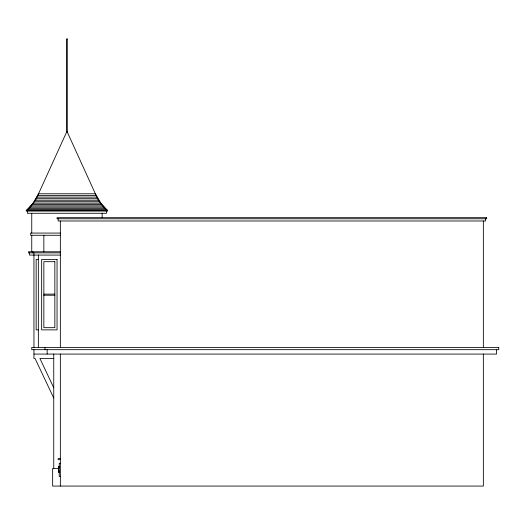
<?xml version="1.0" encoding="UTF-8"?>
<svg xmlns="http://www.w3.org/2000/svg" width="525" height="525" viewBox="0 0 525 525"><rect width="100%" height="100%" fill="white"/><g stroke="black" fill="none" stroke-linecap="round" stroke-linejoin="round"><path stroke-width="0.79" d="M35.661 200.104L66.951 131.329L98.241 200.104L104.048 207.749L107.645 210.525L107.645 211.076L26.25 211.076L26.25 210.525L33.082 203.168L38.535 193.784L95.36 193.784L100.813 203.168L107.645 210.525L26.25 210.525L29.846 207.749L34.204 202.013M37.734 195.464L96.16 195.464M36.888 197.105L97.007 197.105M36.002 198.699L97.893 198.699M35.07 200.242L98.825 200.242M34.099 201.731L99.803 201.731M33.082 203.168L100.813 203.168M32.032 204.547L101.863 204.547M30.942 205.866L102.953 205.866M29.82 207.126L104.081 207.126M28.658 208.327L105.236 208.327M27.471 209.462L106.424 209.462M60.349 233.074L30.647 233.074L30.647 235.279L60.349 235.279M60.349 251.777L28.448 251.777L28.448 252.873L60.349 252.873M60.349 255.078L29.551 255.078L29.551 252.873M38.351 259.475L36.153 259.475L36.153 329.871L38.351 329.871M43.851 294.125L54.849 294.125M43.851 295.221L54.849 295.221M33.948 354.073L496.552 354.073L496.552 349.67M53.747 358.47L39.913 358.47L53.747 387.765M60.349 458.568L58.15 458.568L58.15 459.67L60.349 459.67M60.349 463.253L59.246 463.253L59.246 476.451L60.349 476.451M58.478 466.725L59.246 466.725M58.478 467.617L59.246 467.617M58.885 468.464L52.651 468.464L52.651 486.065L483.348 486.065L483.348 354.073M58.478 470.991L59.246 470.991M58.478 471.732L59.246 471.732M58.478 472.06L59.246 472.06M53.747 398.068L35.05 358.47L33.948 358.47L33.948 349.67M485.553 218.774L485.553 220.979L58.15 220.979L58.15 218.774M483.348 220.979L483.348 347.471M106.549 210.525L106.549 213.275L27.352 213.275L27.352 210.525M102.145 213.275L102.145 217.678M60.349 220.979L60.349 347.471M60.349 354.073L60.349 486.065M58.478 466.351L58.478 472.178M53.747 354.073L53.747 468.464M47.152 349.67L47.152 354.073M44.947 347.471L44.947 349.67M43.851 235.279L43.851 251.777M38.351 255.078L38.351 347.471M33.948 252.873L33.948 347.471M32.852 251.777L32.852 252.873M31.749 213.275L31.749 233.074M31.749 235.279L31.749 251.777M67.226 38.935L66.675 38.935L66.675 131.933L67.226 131.933L67.226 38.935M486.649 217.678L57.048 217.678L57.048 218.774L486.649 218.774L486.649 217.678M57.048 259.475L41.652 259.475L41.652 329.871L57.048 329.871L57.048 259.475M54.849 261.673L43.851 261.673L43.851 327.672L54.849 327.672L54.849 261.673M498.75 347.471L31.749 347.471L31.749 349.67L498.75 349.67L498.75 347.471"/></g></svg>
